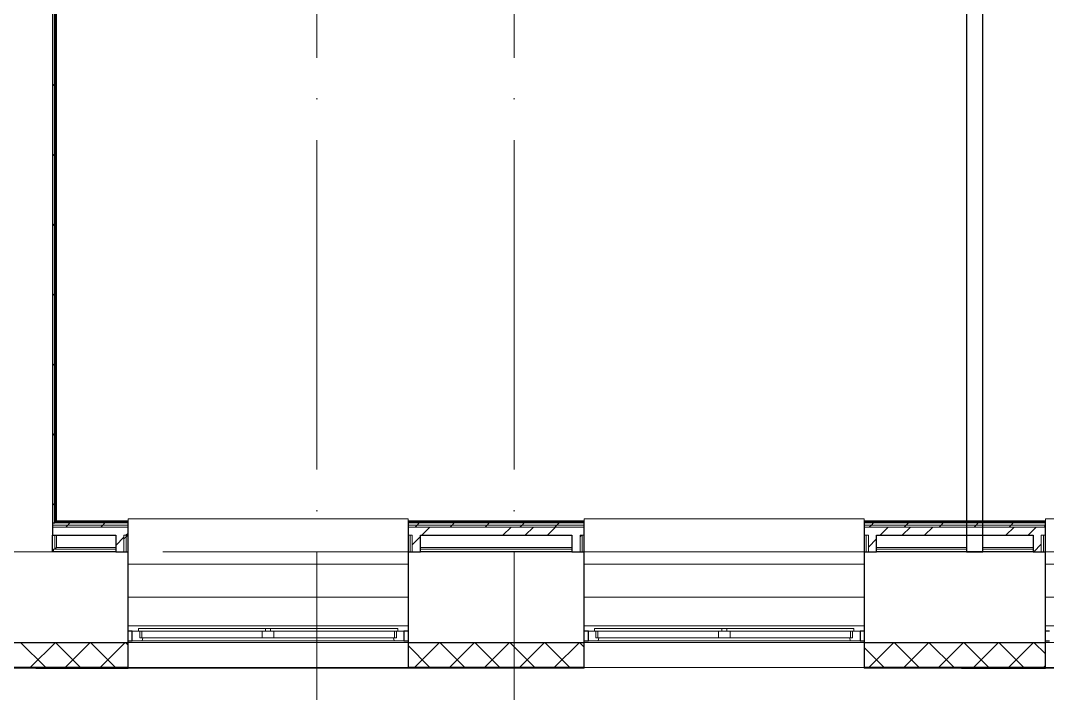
# Model space of a CAD drawing. Header units: millimetres. Extents: x -695119 to 412940, y -249585 to 622758.
# Drawn here: x 279193 to 285428, y 59452 to 63537 of the extents above; entities that cross this region are included whole.
import ezdxf

# ---------------------------------------------------------------- set-up
doc = ezdxf.new("R2010")
doc.units = ezdxf.units.MM
doc.linetypes.add('ADSK_Линия сетки', pattern=[25, 20, -2.5, 0, -2.5])
for name, color, linetype, lineweight in [('_ Окна', 252, 'Continuous', 30), ('Ограждение', 8, 'Continuous', 9), ('Окна', 252, 'Continuous', 9), ('Оси', 252, 'Continuous', 9), ('Стены внутренние', 252, 'Continuous', 18), ('Стены наружные', 252, 'Continuous', 18), ('Стены штриховка', 7, 'Continuous', 9)]:
    doc.layers.add(name, color=color, linetype=linetype, lineweight=lineweight)

# ---------------------------------------------------------------- blocks, each defined once
blk = doc.blocks.new('план 2 этажа')
at = {"layer": '_ Окна', "color": 251, "true_color": 0x636466}
for p, q in [((279870.8, 59829.6), (279845.8, 59829.6)), ((279870.8, 59771.6), (279870.8, 59829.6)), ((281545.8, 59829.6), (281520.8, 59829.6)), ((281520.8, 59829.6), (281520.8, 59771.6)), ((282640.8, 59829.6), (282615.8, 59829.6)), ((282640.8, 59771.6), (282640.8, 59829.6)), ((284315.8, 59829.6), (284290.8, 59829.6)), ((284290.8, 59829.6), (284290.8, 59771.6)), ((285440.8, 59829.6), (285415.8, 59829.6)), ((279845.8, 59771.6), (279870.8, 59771.6)), ((281520.8, 59771.6), (281545.8, 59771.6)), ((282615.8, 59771.6), (282640.8, 59771.6)), ((284290.8, 59771.6), (284315.8, 59771.6)), ((285415.8, 59771.6), (285440.8, 59771.6))]:
    blk.add_line(p, q, dxfattribs=at)
at = {"layer": '_ Окна', "color": 251, "lineweight": 18, "true_color": 0x636466}
for p, q in [((279908.8, 59829.6), (279870.8, 59829.6)), ((279870.8, 59829.6), (279870.8, 59771.6)), ((279916.8, 59788.6), (279916.8, 59829.6)), ((281474.8, 59829.6), (281474.8, 59788.6)), ((281520.8, 59829.6), (281482.8, 59829.6)), ((281520.8, 59771.6), (281520.8, 59829.6)), ((282678.8, 59829.6), (282640.8, 59829.6)), ((282640.8, 59829.6), (282640.8, 59771.6)), ((282686.8, 59788.6), (282686.8, 59829.6)), ((284244.8, 59829.6), (284244.8, 59788.6)), ((284290.8, 59829.6), (284252.8, 59829.6)), ((284290.8, 59771.6), (284290.8, 59829.6)), ((279870.8, 59771.6), (279930.3, 59771.6)), ((279928.8, 59788.6), (279916.8, 59788.6)), ((279930.3, 59771.6), (279934.8, 59788.6)), ((281456.8, 59788.6), (281461.4, 59771.6)), ((281461.4, 59771.6), (281520.8, 59771.6)), ((281474.8, 59788.6), (281462.8, 59788.6)), ((282640.8, 59771.6), (282700.3, 59771.6)), ((282698.8, 59788.6), (282686.8, 59788.6)), ((282700.3, 59771.6), (282704.8, 59788.6)), ((284226.8, 59788.6), (284231.4, 59771.6)), ((284231.4, 59771.6), (284290.8, 59771.6)), ((284244.8, 59788.6), (284232.8, 59788.6))]:
    blk.add_line(p, q, dxfattribs=at)
at = {"layer": 'Ограждение', "color": 251, "true_color": 0x636466}
for p, q in [((279410.8, 60496.6), (279410.8, 65716.6)), ((279845.8, 60496.6), (279845.8, 60511.6)), ((279845.8, 60511.6), (281545.8, 60511.6)), ((281545.8, 60511.6), (281545.8, 60496.6)), ((282615.8, 60496.6), (282615.8, 60511.6)), ((282615.8, 60511.6), (284315.8, 60511.6)), ((284315.8, 60511.6), (284315.8, 60496.6)), ((285415.8, 60496.6), (285415.8, 60511.6)), ((285415.8, 60511.6), (287115.8, 60511.6)), ((279400.8, 60411.6), (279400.8, 60326.6)), ((279410.8, 60336.6), (279410.8, 60411.6)), ((279410.8, 60336.6), (279400.8, 60326.6)), ((279770.8, 60336.6), (279410.8, 60336.6)), ((282540.8, 60336.6), (281620.8, 60336.6)), ((284935.8, 60336.6), (284390.8, 60336.6)), ((285340.8, 60336.6), (285035.8, 60336.6)), ((279845.8, 60236.6), (281545.8, 60236.6)), ((282615.8, 60236.6), (284315.8, 60236.6)), ((285415.8, 60236.6), (287115.8, 60236.6)), ((279845.8, 60036.6), (281545.8, 60036.6)), ((282615.8, 60036.6), (284315.8, 60036.6)), ((285415.8, 60036.6), (287115.8, 60036.6)), ((279845.8, 59861.6), (281545.8, 59861.6)), ((282615.8, 59861.6), (284315.8, 59861.6)), ((285415.8, 59861.6), (287115.8, 59861.6))]:
    blk.add_line(p, q, dxfattribs=at)
at = {"layer": 'Окна', "color": 251, "true_color": 0x636466}
for p, q in [((279908.8, 59846.6), (280680.8, 59846.6)), ((279908.8, 59829.6), (279908.8, 59846.6)), ((280680.8, 59829.6), (279908.8, 59829.6)), ((279928.8, 59788.6), (279928.8, 59829.6)), ((280660.8, 59829.6), (280660.8, 59788.6)), ((280680.8, 59846.6), (280710.8, 59846.6)), ((280680.8, 59846.6), (280680.8, 59829.6)), ((280710.8, 59829.6), (280680.8, 59829.6)), ((280710.8, 59846.6), (281482.8, 59846.6)), ((280710.8, 59829.6), (280710.8, 59846.6)), ((281482.8, 59829.6), (280710.8, 59829.6)), ((280730.8, 59788.6), (280730.8, 59829.6)), ((281462.8, 59829.6), (281462.8, 59788.6)), ((281482.8, 59846.6), (281482.8, 59829.6)), ((282678.8, 59846.6), (283450.8, 59846.6)), ((282678.8, 59829.6), (282678.8, 59846.6)), ((283450.8, 59829.6), (282678.8, 59829.6)), ((282698.8, 59788.6), (282698.8, 59829.6)), ((283430.8, 59829.6), (283430.8, 59788.6)), ((283450.8, 59846.6), (283480.8, 59846.6)), ((283450.8, 59846.6), (283450.8, 59829.6)), ((283480.8, 59829.6), (283450.8, 59829.6)), ((283480.8, 59846.6), (284252.8, 59846.6)), ((283480.8, 59829.6), (283480.8, 59846.6)), ((284252.8, 59829.6), (283480.8, 59829.6)), ((283500.8, 59788.6), (283500.8, 59829.6)), ((284232.8, 59829.6), (284232.8, 59788.6)), ((284252.8, 59846.6), (284252.8, 59829.6)), ((280660.8, 59788.6), (279928.8, 59788.6)), ((279930.3, 59771.6), (281461.4, 59771.6)), ((280730.8, 59788.6), (280660.8, 59788.6)), ((281462.8, 59788.6), (280730.8, 59788.6)), ((283430.8, 59788.6), (282698.8, 59788.6)), ((282700.3, 59771.6), (284231.4, 59771.6)), ((283500.8, 59788.6), (283430.8, 59788.6)), ((284232.8, 59788.6), (283500.8, 59788.6))]:
    blk.add_line(p, q, dxfattribs=at)
at = {"layer": 'Оси', "color": 251, "linetype": 'ADSK_Линия сетки', "ltscale": 100, "true_color": 0x636466}
for p, q in [((280990.8, 77811.6), (280990.8, 46685.5)), ((282190.8, 77811.6), (282190.8, 46685.5)), ((332058.1, 60311.6), (255118.5, 60311.6))]:
    blk.add_line(p, q, dxfattribs=at)
at = {"layer": 'Стены внутренние', "color": 251, "lineweight": 30, "true_color": 0x636466}
for p, q in [((279385.8, 60311.6), (279385.8, 60411.6)), ((279770.8, 60311.6), (279385.8, 60311.6)), ((279845.8, 59609.6), (279845.8, 60311.6)), ((281545.8, 60311.6), (281545.8, 59609.6)), ((282540.8, 60311.6), (281620.8, 60311.6)), ((282615.8, 59609.6), (282615.8, 60311.6)), ((284315.8, 60311.6), (284315.8, 59609.6)), ((285340.8, 60311.6), (284390.8, 60311.6)), ((285415.8, 59609.6), (285415.8, 60311.6)), ((278725.8, 59761.6), (279845.8, 59761.6)), ((281545.8, 59761.6), (282615.8, 59761.6)), ((284315.8, 59761.6), (285415.8, 59761.6)), ((278725.8, 59609.6), (279845.8, 59609.6)), ((281545.8, 59609.6), (282615.8, 59609.6)), ((284315.8, 59609.6), (285415.8, 59609.6))]:
    blk.add_line(p, q, dxfattribs=at)
at = {"layer": 'Стены внутренние', "color": 251, "linetype": 'Continuous', "lineweight": 9, "true_color": 0x636466}
for p, q in [((279343.4, 59611.6), (279193.4, 59761.6)), ((279254, 59611.6), (279404, 59761.6)), ((279555.5, 59611.6), (279405.5, 59761.6)), ((279466.1, 59611.6), (279616.1, 59761.6)), ((279767.7, 59611.6), (279617.7, 59761.6)), ((279678.2, 59611.6), (279828.2, 59761.6)), ((279845.8, 59745.6), (279829.8, 59761.6)), ((281676.9, 59611.6), (281545.8, 59742.7)), ((281587.4, 59611.6), (281737.4, 59761.6)), ((281889, 59611.6), (281739, 59761.6)), ((281799.5, 59611.6), (281949.5, 59761.6)), ((282101.1, 59611.6), (281951.1, 59761.6)), ((282011.7, 59611.6), (282161.7, 59761.6)), ((282313.3, 59611.6), (282163.3, 59761.6)), ((282223.8, 59611.6), (282373.8, 59761.6)), ((282525.4, 59611.6), (282375.4, 59761.6)), ((282435.9, 59611.6), (282585.9, 59761.6)), ((282615.8, 59733.4), (282587.5, 59761.6)), ((284345.1, 59611.6), (284495.1, 59761.6)), ((284646.7, 59611.6), (284496.7, 59761.6)), ((284557.3, 59611.6), (284707.3, 59761.6)), ((284858.8, 59611.6), (284708.8, 59761.6)), ((284769.4, 59611.6), (284919.4, 59761.6)), ((285071, 59611.6), (284921, 59761.6)), ((284981.5, 59611.6), (285131.5, 59761.6)), ((285283.1, 59611.6), (285133.1, 59761.6)), ((285193.7, 59611.6), (285343.7, 59761.6)), ((285415.8, 59691.1), (285345.2, 59761.6)), ((284434.6, 59611.6), (284315.8, 59730.4)), ((285405.8, 59611.6), (285413.8, 59619.7)), ((281616.7, 59611.6), (281615.5, 59609.6)), ((281872, 59609.6), (281870.9, 59611.6)), ((282458.6, 59609.6), (282457.5, 59611.6)), ((284432.3, 59611.6), (284431.2, 59609.6)), ((285274.3, 59609.6), (285273.1, 59611.6))]:
    blk.add_line(p, q, dxfattribs=at)
at = {"layer": 'Стены внутренние', "color": 251, "true_color": 0x636466}
for p, q in [((281545.8, 59761.6), (279845.8, 59761.6)), ((284315.8, 59761.6), (282615.8, 59761.6)), ((287115.8, 59761.6), (285415.8, 59761.6)), ((284315.8, 59609.6), (282615.8, 59609.6))]:
    blk.add_line(p, q, dxfattribs=at)
at = {"layer": 'Стены наружные', "color": 251, "lineweight": 30, "true_color": 0x636466}
for p, q in [((284935.8, 66476.6), (284935.8, 60311.6)), ((285035.8, 60311.6), (285035.8, 66476.6)), ((279385.8, 65861.6), (279385.8, 60411.6)), ((279400.8, 60491.6), (279400.8, 65726.6)), ((279405.8, 60496.6), (279405.8, 65721.6)), ((279385.8, 60486.6), (279400.8, 60486.6)), ((279845.8, 60496.6), (279405.8, 60496.6)), ((279845.8, 60311.6), (279845.8, 60496.6)), ((281545.8, 60496.6), (281545.8, 60311.6)), ((282615.8, 60496.6), (281545.8, 60496.6)), ((282615.8, 60311.6), (282615.8, 60496.6)), ((284315.8, 60496.6), (284315.8, 60311.6)), ((285415.8, 60496.6), (284315.8, 60496.6)), ((285415.8, 60311.6), (285415.8, 60496.6)), ((279385.8, 60411.6), (279770.8, 60411.6)), ((279770.8, 60411.6), (279770.8, 60311.6)), ((281620.8, 60411.6), (282540.8, 60411.6)), ((281620.8, 60311.6), (281620.8, 60411.6)), ((282540.8, 60411.6), (282540.8, 60311.6)), ((284390.8, 60411.6), (285340.8, 60411.6)), ((284390.8, 60311.6), (284390.8, 60411.6)), ((285340.8, 60411.6), (285340.8, 60311.6)), ((279770.8, 60311.6), (279845.8, 60311.6)), ((281545.8, 60311.6), (281620.8, 60311.6)), ((282540.8, 60311.6), (282615.8, 60311.6)), ((284315.8, 60311.6), (284390.8, 60311.6)), ((284935.8, 60311.6), (285035.8, 60311.6)), ((285340.8, 60311.6), (285415.8, 60311.6)), ((279285.8, 59609.6), (279285.8, 59604.6)), ((279285.8, 59604.6), (279845.8, 59604.6)), ((279845.8, 59604.6), (279845.8, 59609.6)), ((284905.8, 59609.6), (284905.8, 59604.6)), ((284905.8, 59604.6), (285415.8, 59604.6)), ((285415.8, 59604.6), (285415.8, 59609.6))]:
    blk.add_line(p, q, dxfattribs=at)
at = {"layer": 'Стены наружные', "color": 251, "linetype": 'Continuous', "lineweight": 9, "true_color": 0x636466}
for p, q in [((279400.8, 63506.2), (279405.8, 63511.2)), ((279400.8, 63435.4), (279405.8, 63440.4)), ((279400.8, 63364.7), (279405.8, 63369.7)), ((279400.8, 63294), (279405.8, 63299)), ((279400.8, 63223.3), (279405.8, 63228.3)), ((279385.8, 63137.6), (279400.8, 63152.6)), ((279400.8, 63152.6), (279405.8, 63157.6)), ((279400.8, 63081.9), (279405.8, 63086.9)), ((279400.8, 63011.2), (279405.8, 63016.2)), ((279400.8, 62940.5), (279405.8, 62945.5)), ((279400.8, 62869.8), (279405.8, 62874.8)), ((279400.8, 62799), (279405.8, 62804)), ((279400.8, 62728.3), (279405.8, 62733.3)), ((279385.8, 62713.3), (279400.8, 62728.3)), ((279400.8, 62657.6), (279405.8, 62662.6)), ((279400.8, 62586.9), (279405.8, 62591.9)), ((279400.8, 62516.2), (279405.8, 62521.2)), ((279400.8, 62445.5), (279405.8, 62450.5)), ((279400.8, 62374.8), (279405.8, 62379.8)), ((279385.8, 62289.1), (279400.8, 62304.1)), ((279400.8, 62304.1), (279405.8, 62309.1)), ((279400.8, 62233.4), (279405.8, 62238.4)), ((279400.8, 62162.6), (279405.8, 62167.6)), ((279400.8, 62091.9), (279405.8, 62096.9)), ((279400.8, 62021.2), (279405.8, 62026.2)), ((279400.8, 61950.5), (279405.8, 61955.5)), ((279385.8, 61864.8), (279400.8, 61879.8)), ((279400.8, 61879.8), (279405.8, 61884.8)), ((279400.8, 61809.1), (279405.8, 61814.1)), ((279400.8, 61738.4), (279405.8, 61743.4)), ((279400.8, 61667.7), (279405.8, 61672.7)), ((279400.8, 61597), (279405.8, 61602)), ((279400.8, 61526.3), (279405.8, 61531.3)), ((279385.8, 61440.5), (279400.8, 61455.5)), ((279400.8, 61455.5), (279405.8, 61460.5)), ((279400.8, 61384.8), (279405.8, 61389.8)), ((279400.8, 61314.1), (279405.8, 61319.1)), ((279400.8, 61243.4), (279405.8, 61248.4)), ((279400.8, 61172.7), (279405.8, 61177.7)), ((279400.8, 61102), (279405.8, 61107)), ((279385.8, 61016.3), (279400.8, 61031.3)), ((279400.8, 61031.3), (279405.8, 61036.3)), ((279400.8, 60960.6), (279405.8, 60965.6)), ((279400.8, 60889.9), (279405.8, 60894.9)), ((279400.8, 60819.1), (279405.8, 60824.1)), ((279400.8, 60748.4), (279405.8, 60753.4)), ((279400.8, 60677.7), (279405.8, 60682.7)), ((279400.8, 60607), (279405.8, 60612)), ((279385.8, 60592), (279400.8, 60607)), ((279400.8, 60536.3), (279405.8, 60541.3)), ((279426.9, 60491.6), (279431.9, 60496.6)), ((279480.1, 60474.1), (279492.6, 60486.6)), ((279497.6, 60491.6), (279502.6, 60496.6)), ((279568.3, 60491.6), (279573.3, 60496.6)), ((279639, 60491.6), (279644, 60496.6)), ((279692.2, 60474.1), (279704.7, 60486.6)), ((279704.7, 60486.6), (279709.7, 60491.6)), ((279709.7, 60491.6), (279714.7, 60496.6)), ((279780.4, 60491.6), (279785.4, 60496.6)), ((281548.2, 60491.6), (281553.2, 60496.6)), ((281601.4, 60474.1), (281613.9, 60486.6)), ((281618.9, 60491.6), (281623.9, 60496.6)), ((281689.6, 60491.6), (281694.6, 60496.6)), ((281760.3, 60491.6), (281765.3, 60496.6)), ((281813.5, 60474.1), (281826, 60486.6)), ((281826, 60486.6), (281831, 60491.6)), ((281831, 60491.6), (281836, 60496.6)), ((281901.7, 60491.6), (281906.7, 60496.6)), ((281972.4, 60491.6), (281977.4, 60496.6)), ((282025.7, 60474.1), (282038.2, 60486.6)), ((282043.2, 60491.6), (282048.2, 60496.6)), ((282113.9, 60491.6), (282118.9, 60496.6)), ((282184.6, 60491.6), (282189.6, 60496.6)), ((282237.8, 60474.1), (282250.3, 60486.6)), ((282250.3, 60486.6), (282255.3, 60491.6)), ((282255.3, 60491.6), (282260.3, 60496.6)), ((282326, 60491.6), (282331, 60496.6)), ((282396.7, 60491.6), (282401.7, 60496.6)), ((282449.9, 60474.1), (282462.4, 60486.6)), ((282467.4, 60491.6), (282472.4, 60496.6)), ((282538.1, 60491.6), (282543.1, 60496.6)), ((282608.8, 60491.6), (282613.8, 60496.6)), ((284359.1, 60474.1), (284371.6, 60486.6)), ((284371.6, 60486.6), (284376.6, 60491.6)), ((284376.6, 60491.6), (284381.6, 60496.6)), ((284447.3, 60491.6), (284452.3, 60496.6)), ((284518, 60491.6), (284523, 60496.6)), ((284571.2, 60474.1), (284583.7, 60486.6)), ((284588.7, 60491.6), (284593.7, 60496.6)), ((284659.4, 60491.6), (284664.4, 60496.6)), ((284730.2, 60491.6), (284735.2, 60496.6)), ((284783.4, 60474.1), (284795.9, 60486.6)), ((284795.9, 60486.6), (284800.9, 60491.6)), ((284800.9, 60491.6), (284805.9, 60496.6)), ((284871.6, 60491.6), (284876.6, 60496.6)), ((284942.3, 60491.6), (284947.3, 60496.6)), ((284995.5, 60474.1), (285008, 60486.6)), ((285013, 60491.6), (285018, 60496.6)), ((285083.7, 60491.6), (285088.7, 60496.6)), ((285154.4, 60491.6), (285159.4, 60496.6)), ((285207.6, 60474.1), (285220.1, 60486.6)), ((285220.1, 60486.6), (285225.1, 60491.6)), ((285225.1, 60491.6), (285230.1, 60496.6)), ((285295.8, 60491.6), (285300.8, 60496.6)), ((285366.6, 60491.6), (285371.6, 60496.6)), ((279385.8, 60458.8), (279388.6, 60461.6)), ((279467.6, 60461.6), (279480.1, 60474.1)), ((279679.7, 60461.6), (279692.2, 60474.1)), ((279832.1, 60411.6), (279845.8, 60425.4)), ((281588.9, 60461.6), (281601.4, 60474.1)), ((281628.6, 60411.6), (281678.6, 60461.6)), ((281801, 60461.6), (281813.5, 60474.1)), ((282013.2, 60461.6), (282025.7, 60474.1)), ((282122, 60411.6), (282172, 60461.6)), ((282225.3, 60461.6), (282237.8, 60474.1)), ((282257, 60411.6), (282307, 60461.6)), ((282391.9, 60411.6), (282441.9, 60461.6)), ((282437.4, 60461.6), (282449.9, 60474.1)), ((284346.6, 60461.6), (284359.1, 60474.1)), ((284412, 60411.6), (284462, 60461.6)), ((284546.9, 60411.6), (284596.9, 60461.6)), ((284558.7, 60461.6), (284571.2, 60474.1)), ((284681.9, 60411.6), (284731.9, 60461.6)), ((284770.9, 60461.6), (284783.4, 60474.1)), ((284983, 60461.6), (284995.5, 60474.1)), ((285175.3, 60411.6), (285225.3, 60461.6)), ((285195.1, 60461.6), (285207.6, 60474.1)), ((285310.2, 60411.6), (285360.2, 60461.6)), ((285407.3, 60461.6), (285415.8, 60470.2)), ((279770.8, 60350.4), (279820.8, 60400.4)), ((279820.8, 60390.6), (279833.3, 60403.1)), ((279833.3, 60403.1), (279841.8, 60411.6)), ((281570.8, 60353.9), (281620.8, 60403.9)), ((282590.8, 60402.9), (282599.5, 60411.6)), ((284340.8, 60340.5), (284390.8, 60390.5)), ((285345.2, 60311.6), (285390.8, 60357.3)), ((285277.1, 59604.6), (285274.3, 59609.6))]:
    blk.add_line(p, q, dxfattribs=at)
at = {"layer": 'Стены наружные', "color": 251, "true_color": 0x636466}
for p, q in [((279393.3, 60326.6), (279770.8, 60326.6)), ((279393.3, 60311.6), (279393.3, 60326.6)), ((281620.8, 60326.6), (282540.8, 60326.6)), ((284390.8, 60326.6), (284935.8, 60326.6)), ((285035.8, 60326.6), (285340.8, 60326.6)), ((279285.8, 59604.6), (278725.8, 59604.6)), ((279845.8, 59609.6), (281545.8, 59609.6)), ((282615.8, 59604.6), (279845.8, 59604.6)), ((281545.8, 59604.6), (281545.8, 59609.6)), ((282070, 59604.6), (282070, 59609.6)), ((282080.8, 59604.6), (282080.8, 59609.6)), ((282615.8, 59604.6), (282615.8, 59609.6)), ((284315.8, 59604.6), (284315.8, 59609.6)), ((284905.8, 59604.6), (284315.8, 59604.6)), ((285415.8, 59609.6), (287115.8, 59609.6)), ((287680.8, 59604.6), (285415.8, 59604.6))]:
    blk.add_line(p, q, dxfattribs=at)
at = {"layer": 'Стены штриховка', "color": 251, "true_color": 0x636466}
for p, q in [((279845.8, 60491.6), (279400.8, 60491.6)), ((279400.8, 60486.6), (279845.8, 60486.6)), ((282615.8, 60491.6), (281545.8, 60491.6)), ((281545.8, 60486.6), (282615.8, 60486.6)), ((285415.8, 60491.6), (284315.8, 60491.6)), ((284315.8, 60486.6), (285415.8, 60486.6)), ((279385.8, 60474.1), (279845.8, 60474.1)), ((279385.8, 60461.6), (279845.8, 60461.6)), ((281545.8, 60474.1), (282615.8, 60474.1)), ((281545.8, 60461.6), (282615.8, 60461.6)), ((284315.8, 60474.1), (285415.8, 60474.1)), ((284315.8, 60461.6), (285415.8, 60461.6)), ((279845.8, 60411.6), (279820.8, 60411.6)), ((279820.8, 60411.6), (279820.8, 60311.6)), ((279833.3, 60411.6), (279833.3, 60311.6)), ((281570.8, 60411.6), (281545.8, 60411.6)), ((281558.3, 60411.6), (281558.3, 60311.6)), ((281570.8, 60411.6), (281570.8, 60311.6)), ((282615.8, 60411.6), (282590.8, 60411.6)), ((282590.8, 60411.6), (282590.8, 60311.6)), ((282603.3, 60411.6), (282603.3, 60311.6)), ((284340.8, 60411.6), (284315.8, 60411.6)), ((284328.3, 60411.6), (284328.3, 60311.6)), ((284340.8, 60411.6), (284340.8, 60311.6)), ((285415.8, 60411.6), (285390.8, 60411.6)), ((285390.8, 60411.6), (285390.8, 60311.6)), ((285403.3, 60411.6), (285403.3, 60311.6)), ((279845.8, 59685.6), (279843.8, 59685.6)), ((279843.8, 59611.6), (279843.8, 59685.6)), ((281547.8, 59685.6), (281545.8, 59685.6)), ((281547.8, 59685.6), (281547.8, 59611.6)), ((282615.8, 59685.6), (282613.8, 59685.6)), ((282613.8, 59611.6), (282613.8, 59685.6)), ((284317.8, 59685.6), (284315.8, 59685.6)), ((284317.8, 59685.6), (284317.8, 59611.6)), ((285415.8, 59685.6), (285413.8, 59685.6)), ((285413.8, 59611.6), (285413.8, 59685.6)), ((278727.8, 59611.6), (279843.8, 59611.6)), ((281547.8, 59611.6), (282613.8, 59611.6)), ((284317.8, 59611.6), (285413.8, 59611.6))]:
    blk.add_line(p, q, dxfattribs=at)

msp = doc.modelspace()

# ---------------------------------------------------------------- block references
msp.add_blockref('план 2 этажа', (0, 0))

doc.saveas('drawing.dxf')
